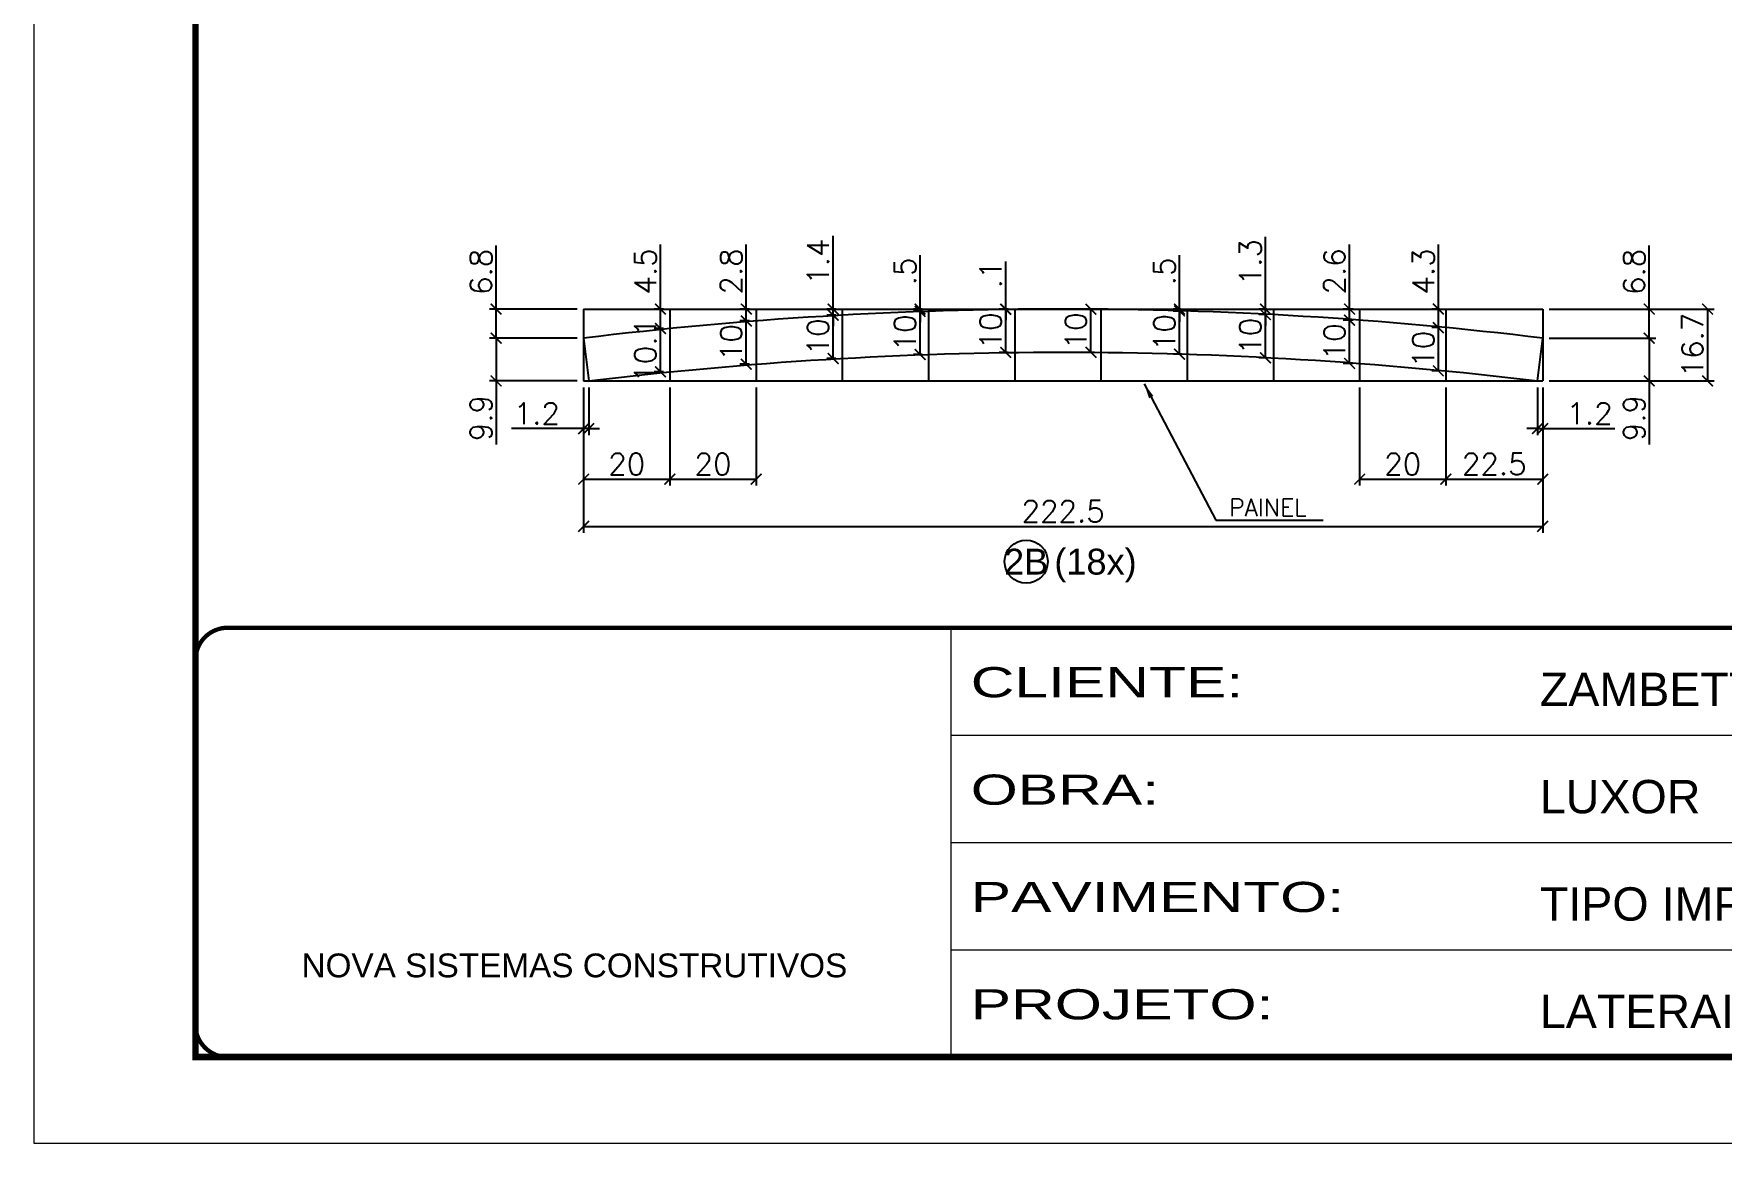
# Model space of a CAD drawing. Extents: x 3309 to 9563, y -2522 to 14608.
# Drawn here: x 3309 to 4093, y 6666 to 7181 of the extents above; entities that cross this region are included whole.
import ezdxf
from ezdxf.enums import TextEntityAlignment as Align

# ---------------------------------------------------------------- set-up
doc = ezdxf.new("R2010")
doc.units = 0
doc.header["$PDMODE"] = 35
doc.header["$PDSIZE"] = -10
doc.linetypes.add('CONTINUO', pattern=[0])
doc.linetypes.add('DASHED', pattern=[0.75, 0.5, -0.25])
doc.layers.add('COTA', color=241, linetype='Continuous')
doc.layers.add('Romaneio', color=10, linetype='Continuous')
doc.layers.add('Folhas', color=255, linetype='Continuous', lineweight=9)
doc.layers.add('SARRAFO DE PRESSAO', color=251, linetype='DASHED', lineweight=9)
doc.styles.add('ARIAL', font='arial.ttf')
doc.styles.add('COTA TECNICA', font='techl___.ttf', dxfattribs={"height": 10})
doc.styles.add('Romans', font='romans.shx')
doc.styles.add('Tecnologia', font='')
doc.styles.get('Tecnologia').set_extended_font_data('Forgotten Futurist')
doc.dimstyles.new('Cota Seção (2x)', dxfattribs={"dimtxt": 10, "dimasz": 5, "dimexe": 3, "dimexo": 3, "dimgap": 2, "dimtad": 3, "dimdec": 1, "dimlfac": 0.5, "dimzin": 12, "dimdsep": 46, "dimtxsty": 'Romans', "dimblk": 'ARCHTICK', "dimcen": 0, "dimclrd": 4, "dimclre": 4, "dimclrt": 1, "dimadec": 1, "dimazin": 3, "dimtfac": 1, "dimtdec": 1, "dimtmove": 0, "dimatfit": 3, "dimldrblk": 'OBLIQUE', "dimfxl": 1, "dimtolj": 1, "dimtzin": 12, "dimarcsym": 0})
doc.dimstyles.new('PAINEL', dxfattribs={"dimtxt": 10, "dimasz": 3, "dimexe": 3, "dimexo": 3, "dimgap": 3, "dimtad": 1, "dimdec": 1, "dimzin": 12, "dimdsep": 46, "dimtxsty": 'COTA TECNICA', "dimblk1": 'OBLIQUE', "dimblk2": 'OBLIQUE', "dimsah": 1, "dimcen": 0.9, "dimclrd": 4, "dimclre": 4, "dimclrt": 240, "dimadec": 1, "dimazin": 3, "dimtfac": 1, "dimtdec": 1, "dimtmove": 0, "dimatfit": 3, "dimfxl": 1, "dimtolj": 1, "dimtzin": 12, "dimarcsym": 0})

# ---------------------------------------------------------------- blocks, each defined once
blk = doc.blocks.new('9999999999')
at = {"color": 30, "linetype": 'CONTINUO'}
for p, q in [((98564.56, 34230.21), (98564.56, 34429.45)), ((98564.56, 34379.64), (99583.98, 34379.64)), ((98564.56, 34329.83), (99487.98, 34329.83)), ((98564.56, 34280.02), (99487.98, 34280.02))]:
    blk.add_line(p, q, dxfattribs=at)
at = {"color": 30, "linetype": 'CONTINUO', "const_width": 2}
blk.add_lwpolyline([(99583.98, 34230.21), (99583.98, 34414.45, 0.414214), (99568.98, 34429.45), (98228.98, 34429.45, 0.414214), (98213.98, 34414.45), (98213.98, 34245.21, 0.414214), (98228.98, 34230.21), (99583.98, 34230.21)], format="xyb", dxfattribs=at)
at = {"layer": 'Folhas'}
blk.add_lwpolyline([(98138.98, 34190.21), (99623.98, 34190.21), (99623.98, 35240.21), (98138.98, 35240.21)], close=True, dxfattribs=at)
at = {"layer": 'Folhas', "color": 30, "const_width": 3}
blk.add_lwpolyline([(98213.98, 34230.21), (99583.98, 34230.21), (99583.98, 35200.21), (98213.98, 35200.21)], close=True, dxfattribs=at)
at = {"color": 7, "linetype": 'Continuous', "ltscale": 5, "style": 'ARIAL'}
for s, height, p in [('ZAMBETTA', 15.483, (98837.68, 34393.13)), ('LUXOR', 15.483, (98837.68, 34343.32)), ('TIPO IMPAR - 1°ETAPA', 15.4829, (98837.68, 34293.51)), ('NOVA SISTEMAS CONSTRUTIVOS', 11.0592, (98263.19, 34267.21)), ('LATERAIS DE VIGAS', 15.4829, (98837.68, 34243.7))]:
    blk.add_text(s, height=height, dxfattribs=at).set_placement(p)
at = {"layer": 'Folhas', "color": 7, "style": 'Tecnologia', "width": 1.5}
for s, p in [('CLIENTE:', (98573.65, 34397.17)), ('OBRA:', (98573.65, 34347.31)), ('PAVIMENTO:', (98573.65, 34297.5)), ('PROJETO:', (98573.65, 34247.69))]:
    blk.add_text(s, height=14, dxfattribs=at).set_placement(p)
blk = doc.blocks.new('_ArchTick')
at = {"color": 0, "linetype": 'ByBlock', "const_width": 0.15}
blk.add_lwpolyline([(-0.5, -0.5), (0.5, 0.5)], dxfattribs=at)
blk = doc.blocks.new('*D2940')
at = {"layer": 'COTA', "color": 4, "lineweight": -2, "transparency": 16777216}
for p, q in [((3564.47, 7017.18), (3564.47, 6949.7)), ((4009.39, 7017.18), (4009.39, 6949.7)), ((3564.47, 6952.7), (4009.39, 6952.7))]:
    blk.add_line(p, q, dxfattribs=at)
at = {"layer": 'Defpoints', "color": 0, "transparency": 16777216}
for p in [(3564.47, 7020.18), (4009.39, 7020.18), (4009.39, 6952.7)]:
    blk.add_point(p, dxfattribs=at)
at = {"layer": 'COTA', "color": 4, "lineweight": -2, "transparency": 16777216, "xscale": 5, "yscale": 5, "zscale": 5, "rotation": 180}
blk.add_blockref('_ArchTick', (3564.47, 6952.7), dxfattribs=at)
at = {"layer": 'COTA', "color": 4, "lineweight": -2, "transparency": 16777216, "xscale": 5, "yscale": 5, "zscale": 5}
blk.add_blockref('_ArchTick', (4009.39, 6952.7), dxfattribs=at)
at = {"layer": 'COTA', "color": 1, "transparency": 16777216, "insert": (3786.93, 6959.7), "char_height": 10, "attachment_point": 5, "style": 'Romans'}
blk.add_mtext('\\A1;222.5', dxfattribs=at)
blk = doc.blocks.new('_Oblique')
at = {"color": 0, "linetype": 'ByBlock', "lineweight": -2}
blk.add_line((-0.5, -0.5), (0.5, 0.5), dxfattribs=at)
blk = doc.blocks.new('*D2941')
at = {"layer": 'COTA', "color": 4, "lineweight": -2, "transparency": 16777216}
for p, q in [((3564.47, 7017.18), (3564.47, 6995.05)), ((3566.88, 7017.18), (3566.88, 6995.05)), ((3564.47, 6998.05), (3530.95, 6998.05)), ((3566.88, 6998.05), (3564.47, 6998.05)), ((3566.88, 6998.05), (3571.88, 6998.05))]:
    blk.add_line(p, q, dxfattribs=at)
at = {"layer": 'Defpoints', "color": 0, "transparency": 16777216}
for p in [(3564.47, 7020.18), (3566.88, 7020.18), (3564.47, 6998.05)]:
    blk.add_point(p, dxfattribs=at)
at = {"layer": 'COTA', "color": 4, "lineweight": -2, "transparency": 16777216, "xscale": 5, "yscale": 5, "zscale": 5}
blk.add_blockref('_ArchTick', (3564.47, 6998.05), dxfattribs=at)
at = {"layer": 'COTA', "color": 4, "lineweight": -2, "transparency": 16777216, "xscale": 5, "yscale": 5, "zscale": 5, "rotation": 180}
blk.add_blockref('_ArchTick', (3566.88, 6998.05), dxfattribs=at)
at = {"layer": 'COTA', "color": 1, "transparency": 16777216, "insert": (3542.71, 7005.05), "char_height": 10, "attachment_point": 5, "style": 'Romans'}
blk.add_mtext('\\A1;1.2', dxfattribs=at)
blk = doc.blocks.new('*D2942')
at = {"layer": 'COTA', "color": 4, "lineweight": -2, "transparency": 16777216}
for p, q in [((3564.47, 7017.18), (3564.47, 6971.59)), ((3604.47, 7017.18), (3604.47, 6971.59)), ((3564.47, 6974.59), (3604.47, 6974.59))]:
    blk.add_line(p, q, dxfattribs=at)
at = {"layer": 'Defpoints', "color": 0, "transparency": 16777216}
for p in [(3564.47, 7020.18), (3604.47, 7020.18), (3604.47, 6974.59)]:
    blk.add_point(p, dxfattribs=at)
at = {"layer": 'COTA', "color": 4, "lineweight": -2, "transparency": 16777216, "xscale": 5, "yscale": 5, "zscale": 5, "rotation": 180}
blk.add_blockref('_ArchTick', (3564.47, 6974.59), dxfattribs=at)
at = {"layer": 'COTA', "color": 4, "lineweight": -2, "transparency": 16777216, "xscale": 5, "yscale": 5, "zscale": 5}
blk.add_blockref('_ArchTick', (3604.47, 6974.59), dxfattribs=at)
at = {"layer": 'COTA', "color": 1, "transparency": 16777216, "insert": (3584.47, 6981.59), "char_height": 10, "attachment_point": 5, "style": 'Romans'}
blk.add_mtext('\\A1;20', dxfattribs=at)
blk = doc.blocks.new('*D2943')
at = {"layer": 'COTA', "color": 4, "lineweight": -2, "transparency": 16777216}
for p, q in [((3604.47, 7017.18), (3604.47, 6971.59)), ((3644.47, 7017.18), (3644.47, 6971.59)), ((3604.47, 6974.59), (3644.47, 6974.59))]:
    blk.add_line(p, q, dxfattribs=at)
at = {"layer": 'Defpoints', "color": 0, "transparency": 16777216}
for p in [(3604.47, 7020.18), (3644.47, 7020.18), (3644.47, 6974.59)]:
    blk.add_point(p, dxfattribs=at)
at = {"layer": 'COTA', "color": 4, "lineweight": -2, "transparency": 16777216, "xscale": 5, "yscale": 5, "zscale": 5, "rotation": 180}
blk.add_blockref('_ArchTick', (3604.47, 6974.59), dxfattribs=at)
at = {"layer": 'COTA', "color": 4, "lineweight": -2, "transparency": 16777216, "xscale": 5, "yscale": 5, "zscale": 5}
blk.add_blockref('_ArchTick', (3644.47, 6974.59), dxfattribs=at)
at = {"layer": 'COTA', "color": 1, "transparency": 16777216, "insert": (3624.47, 6981.59), "char_height": 10, "attachment_point": 5, "style": 'Romans'}
blk.add_mtext('\\A1;20', dxfattribs=at)
blk = doc.blocks.new('*D2944')
at = {"layer": 'COTA', "color": 4, "lineweight": -2, "transparency": 16777216}
for p, q in [((3924.47, 7017.18), (3924.47, 6971.59)), ((3964.47, 7017.18), (3964.47, 6971.59)), ((3924.47, 6974.59), (3964.47, 6974.59))]:
    blk.add_line(p, q, dxfattribs=at)
at = {"layer": 'Defpoints', "color": 0, "transparency": 16777216}
for p in [(3924.47, 7020.18), (3964.47, 7020.18), (3964.47, 6974.59)]:
    blk.add_point(p, dxfattribs=at)
at = {"layer": 'COTA', "color": 4, "lineweight": -2, "transparency": 16777216, "xscale": 5, "yscale": 5, "zscale": 5, "rotation": 180}
blk.add_blockref('_ArchTick', (3924.47, 6974.59), dxfattribs=at)
at = {"layer": 'COTA', "color": 4, "lineweight": -2, "transparency": 16777216, "xscale": 5, "yscale": 5, "zscale": 5}
blk.add_blockref('_ArchTick', (3964.47, 6974.59), dxfattribs=at)
at = {"layer": 'COTA', "color": 1, "transparency": 16777216, "insert": (3944.47, 6981.59), "char_height": 10, "attachment_point": 5, "style": 'Romans'}
blk.add_mtext('\\A1;20', dxfattribs=at)
blk = doc.blocks.new('*D2945')
at = {"layer": 'COTA', "color": 4, "lineweight": -2, "transparency": 16777216}
for p, q in [((3964.47, 7017.18), (3964.47, 6971.59)), ((4009.39, 7017.18), (4009.39, 6971.59)), ((3964.47, 6974.59), (4009.39, 6974.59))]:
    blk.add_line(p, q, dxfattribs=at)
at = {"layer": 'Defpoints', "color": 0, "transparency": 16777216}
for p in [(3964.47, 7020.18), (4009.39, 7020.18), (4009.39, 6974.59)]:
    blk.add_point(p, dxfattribs=at)
at = {"layer": 'COTA', "color": 4, "lineweight": -2, "transparency": 16777216, "xscale": 5, "yscale": 5, "zscale": 5, "rotation": 180}
blk.add_blockref('_ArchTick', (3964.47, 6974.59), dxfattribs=at)
at = {"layer": 'COTA', "color": 4, "lineweight": -2, "transparency": 16777216, "xscale": 5, "yscale": 5, "zscale": 5}
blk.add_blockref('_ArchTick', (4009.39, 6974.59), dxfattribs=at)
at = {"layer": 'COTA', "color": 1, "transparency": 16777216, "insert": (3986.93, 6981.59), "char_height": 10, "attachment_point": 5, "style": 'Romans'}
blk.add_mtext('\\A1;22.5', dxfattribs=at)
blk = doc.blocks.new('*D2946')
at = {"layer": 'COTA', "color": 4, "lineweight": -2, "transparency": 16777216}
for p, q in [((4006.98, 7017.18), (4006.98, 6995.05)), ((4009.39, 7017.18), (4009.39, 6995.05)), ((4006.98, 6998.05), (4001.98, 6998.05)), ((4006.98, 6998.05), (4009.39, 6998.05)), ((4009.39, 6998.05), (4042.92, 6998.05))]:
    blk.add_line(p, q, dxfattribs=at)
at = {"layer": 'Defpoints', "color": 0, "transparency": 16777216}
for p in [(4006.98, 7020.18), (4009.39, 7020.18), (4009.39, 6998.05)]:
    blk.add_point(p, dxfattribs=at)
at = {"layer": 'COTA', "color": 4, "lineweight": -2, "transparency": 16777216, "xscale": 5, "yscale": 5, "zscale": 5}
blk.add_blockref('_ArchTick', (4006.98, 6998.05), dxfattribs=at)
at = {"layer": 'COTA', "color": 4, "lineweight": -2, "transparency": 16777216, "xscale": 5, "yscale": 5, "zscale": 5, "rotation": 180}
blk.add_blockref('_ArchTick', (4009.39, 6998.05), dxfattribs=at)
at = {"layer": 'COTA', "color": 1, "transparency": 16777216, "insert": (4031.16, 7005.05), "char_height": 10, "attachment_point": 5, "style": 'Romans'}
blk.add_mtext('\\A1;1.2', dxfattribs=at)
blk = doc.blocks.new('*D2947')
at = {"layer": 'COTA', "color": 4, "lineweight": -2, "transparency": 16777216}
for p, q in [((3561.47, 7040.04), (3520.86, 7040.04)), ((3523.86, 7040.04), (3523.86, 7020.18)), ((3561.47, 7020.18), (3520.86, 7020.18)), ((3523.86, 7020.18), (3523.86, 6990.71))]:
    blk.add_line(p, q, dxfattribs=at)
at = {"layer": 'Defpoints', "color": 0, "transparency": 16777216}
for p in [(3564.47, 7040.04), (3523.86, 7020.18), (3564.47, 7020.18)]:
    blk.add_point(p, dxfattribs=at)
at = {"layer": 'COTA', "color": 4, "lineweight": -2, "transparency": 16777216, "xscale": 5, "yscale": 5, "zscale": 5}
for p, rotation in [((3523.86, 7040.04), 90), ((3523.86, 7020.18), 270)]:
    blk.add_blockref('_ArchTick', p, dxfattribs=dict(at, rotation=rotation))
at = {"layer": 'COTA', "color": 1, "transparency": 16777216, "insert": (3516.86, 7002.95), "char_height": 10, "attachment_point": 5, "rotation": 90, "style": 'Romans'}
blk.add_mtext('\\A1;9.9', dxfattribs=at)
blk = doc.blocks.new('*D2948')
at = {"layer": 'COTA', "color": 4, "lineweight": -2, "transparency": 16777216}
for p, q in [((3523.86, 7053.54), (3523.86, 7083.02)), ((3561.47, 7053.54), (3520.86, 7053.54)), ((3523.86, 7040.04), (3523.86, 7053.54)), ((3561.47, 7040.04), (3520.86, 7040.04))]:
    blk.add_line(p, q, dxfattribs=at)
at = {"layer": 'Defpoints', "color": 0, "transparency": 16777216}
for p in [(3523.86, 7053.54), (3564.47, 7053.54), (3564.47, 7040.04)]:
    blk.add_point(p, dxfattribs=at)
at = {"layer": 'COTA', "color": 4, "lineweight": -2, "transparency": 16777216, "xscale": 5, "yscale": 5, "zscale": 5}
for p, rotation in [((3523.86, 7053.54), 90), ((3523.86, 7040.04), 270)]:
    blk.add_blockref('_ArchTick', p, dxfattribs=dict(at, rotation=rotation))
at = {"layer": 'COTA', "color": 1, "transparency": 16777216, "insert": (3516.86, 7070.78), "char_height": 10, "attachment_point": 5, "rotation": 90, "style": 'Romans'}
blk.add_mtext('\\A1;6.8', dxfattribs=at)
blk = doc.blocks.new('*D2949')
at = {"layer": 'COTA', "color": 4, "lineweight": -2, "transparency": 16777216}
for p, q in [((3601.47, 7044.47), (3597.12, 7044.47)), ((3600.12, 7024.37), (3600.12, 7044.47)), ((3601.47, 7024.37), (3597.12, 7024.37))]:
    blk.add_line(p, q, dxfattribs=at)
at = {"layer": 'Defpoints', "color": 0, "transparency": 16777216}
for p in [(3600.12, 7044.47), (3604.47, 7044.47), (3604.47, 7024.37)]:
    blk.add_point(p, dxfattribs=at)
at = {"layer": 'COTA', "color": 4, "lineweight": -2, "transparency": 16777216, "xscale": 5, "yscale": 5, "zscale": 5}
for p, rotation in [((3600.12, 7044.47), 90), ((3600.12, 7024.37), 270)]:
    blk.add_blockref('_ArchTick', p, dxfattribs=dict(at, rotation=rotation))
at = {"layer": 'COTA', "color": 1, "transparency": 16777216, "insert": (3593.12, 7034.42), "char_height": 10, "attachment_point": 5, "rotation": 90, "style": 'Romans'}
blk.add_mtext('\\A1;10.1', dxfattribs=at)
blk = doc.blocks.new('*D2950')
at = {"layer": 'COTA', "color": 4, "lineweight": -2, "transparency": 16777216}
for p, q in [((3600.12, 7053.54), (3600.12, 7083.49)), ((3601.47, 7053.54), (3597.12, 7053.54)), ((3600.12, 7044.47), (3600.12, 7053.54)), ((3601.47, 7044.47), (3597.12, 7044.47))]:
    blk.add_line(p, q, dxfattribs=at)
at = {"layer": 'Defpoints', "color": 0, "transparency": 16777216}
for p in [(3600.12, 7053.54), (3604.47, 7053.54), (3604.47, 7044.47)]:
    blk.add_point(p, dxfattribs=at)
at = {"layer": 'COTA', "color": 4, "lineweight": -2, "transparency": 16777216, "xscale": 5, "yscale": 5, "zscale": 5}
for p, rotation in [((3600.12, 7053.54), 90), ((3600.12, 7044.47), 270)]:
    blk.add_blockref('_ArchTick', p, dxfattribs=dict(at, rotation=rotation))
at = {"layer": 'COTA', "color": 1, "transparency": 16777216, "insert": (3593.12, 7071.02), "char_height": 10, "attachment_point": 5, "rotation": 90, "style": 'Romans'}
blk.add_mtext('\\A1;4.5', dxfattribs=at)
blk = doc.blocks.new('*D2951')
at = {"layer": 'COTA', "color": 4, "lineweight": -2, "transparency": 16777216}
for p, q in [((3641.47, 7048.01), (3636.91, 7048.01)), ((3639.91, 7027.95), (3639.91, 7048.01)), ((3641.47, 7027.95), (3636.91, 7027.95))]:
    blk.add_line(p, q, dxfattribs=at)
at = {"layer": 'Defpoints', "color": 0, "transparency": 16777216}
for p in [(3639.91, 7048.01), (3644.47, 7048.01), (3644.47, 7027.95)]:
    blk.add_point(p, dxfattribs=at)
at = {"layer": 'COTA', "color": 4, "lineweight": -2, "transparency": 16777216, "xscale": 5, "yscale": 5, "zscale": 5}
for p, rotation in [((3639.91, 7048.01), 90), ((3639.91, 7027.95), 270)]:
    blk.add_blockref('_ArchTick', p, dxfattribs=dict(at, rotation=rotation))
at = {"layer": 'COTA', "color": 1, "transparency": 16777216, "insert": (3632.91, 7037.98), "char_height": 10, "attachment_point": 5, "rotation": 90, "style": 'Romans'}
blk.add_mtext('\\A1;10', dxfattribs=at)
blk = doc.blocks.new('*D2952')
at = {"layer": 'COTA', "color": 4, "lineweight": -2, "transparency": 16777216}
for p, q in [((3639.91, 7053.54), (3639.91, 7083.49)), ((3641.47, 7053.54), (3636.91, 7053.54)), ((3639.91, 7048.01), (3639.91, 7053.54)), ((3641.47, 7048.01), (3636.91, 7048.01))]:
    blk.add_line(p, q, dxfattribs=at)
at = {"layer": 'Defpoints', "color": 0, "transparency": 16777216}
for p in [(3639.91, 7053.54), (3644.47, 7053.54), (3644.47, 7048.01)]:
    blk.add_point(p, dxfattribs=at)
at = {"layer": 'COTA', "color": 4, "lineweight": -2, "transparency": 16777216, "xscale": 5, "yscale": 5, "zscale": 5}
for p, rotation in [((3639.91, 7053.54), 90), ((3639.91, 7048.01), 270)]:
    blk.add_blockref('_ArchTick', p, dxfattribs=dict(at, rotation=rotation))
at = {"layer": 'COTA', "color": 1, "transparency": 16777216, "insert": (3632.91, 7071.02), "char_height": 10, "attachment_point": 5, "rotation": 90, "style": 'Romans'}
blk.add_mtext('\\A1;2.8', dxfattribs=at)
blk = doc.blocks.new('*D2953')
at = {"layer": 'COTA', "color": 4, "lineweight": -2, "transparency": 16777216}
for p, q in [((3681.47, 7050.68), (3677.24, 7050.68)), ((3680.24, 7030.65), (3680.24, 7050.68)), ((3681.47, 7030.65), (3677.24, 7030.65))]:
    blk.add_line(p, q, dxfattribs=at)
at = {"layer": 'Defpoints', "color": 0, "transparency": 16777216}
for p in [(3680.24, 7050.68), (3684.47, 7050.68), (3684.47, 7030.65)]:
    blk.add_point(p, dxfattribs=at)
at = {"layer": 'COTA', "color": 4, "lineweight": -2, "transparency": 16777216, "xscale": 5, "yscale": 5, "zscale": 5}
for p, rotation in [((3680.24, 7050.68), 90), ((3680.24, 7030.65), 270)]:
    blk.add_blockref('_ArchTick', p, dxfattribs=dict(at, rotation=rotation))
at = {"layer": 'COTA', "color": 1, "transparency": 16777216, "insert": (3673.24, 7040.67), "char_height": 10, "attachment_point": 5, "rotation": 90, "style": 'Romans'}
blk.add_mtext('\\A1;10', dxfattribs=at)
blk = doc.blocks.new('*D2954')
at = {"layer": 'COTA', "color": 4, "lineweight": -2, "transparency": 16777216}
for p, q in [((3680.24, 7053.54), (3680.24, 7087.54)), ((3681.47, 7053.54), (3677.24, 7053.54)), ((3681.47, 7050.68), (3677.24, 7050.68)), ((3680.24, 7050.68), (3680.24, 7053.54)), ((3680.24, 7050.68), (3680.24, 7045.68))]:
    blk.add_line(p, q, dxfattribs=at)
at = {"layer": 'Defpoints', "color": 0, "transparency": 16777216}
for p in [(3680.24, 7053.54), (3684.47, 7053.54), (3684.47, 7050.68)]:
    blk.add_point(p, dxfattribs=at)
at = {"layer": 'COTA', "color": 4, "lineweight": -2, "transparency": 16777216, "xscale": 5, "yscale": 5, "zscale": 5}
for p, rotation in [((3680.24, 7053.54), 270), ((3680.24, 7050.68), 90)]:
    blk.add_blockref('_ArchTick', p, dxfattribs=dict(at, rotation=rotation))
at = {"layer": 'COTA', "color": 1, "transparency": 16777216, "insert": (3673.24, 7075.54), "char_height": 10, "attachment_point": 5, "rotation": 90, "style": 'Romans'}
blk.add_mtext('\\A1;1.4', dxfattribs=at)
blk = doc.blocks.new('*D2955')
at = {"layer": 'COTA', "color": 4, "lineweight": -2, "transparency": 16777216}
for p, q in [((3721.47, 7052.48), (3717.56, 7052.48)), ((3720.56, 7032.47), (3720.56, 7052.48)), ((3721.47, 7032.47), (3717.56, 7032.47))]:
    blk.add_line(p, q, dxfattribs=at)
at = {"layer": 'Defpoints', "color": 0, "transparency": 16777216}
for p in [(3720.56, 7052.48), (3724.47, 7052.48), (3724.47, 7032.47)]:
    blk.add_point(p, dxfattribs=at)
at = {"layer": 'COTA', "color": 4, "lineweight": -2, "transparency": 16777216, "xscale": 5, "yscale": 5, "zscale": 5}
for p, rotation in [((3720.56, 7052.48), 90), ((3720.56, 7032.47), 270)]:
    blk.add_blockref('_ArchTick', p, dxfattribs=dict(at, rotation=rotation))
at = {"layer": 'COTA', "color": 1, "transparency": 16777216, "insert": (3713.56, 7042.47), "char_height": 10, "attachment_point": 5, "rotation": 90, "style": 'Romans'}
blk.add_mtext('\\A1;10', dxfattribs=at)
blk = doc.blocks.new('*D2956')
at = {"layer": 'COTA', "color": 4, "lineweight": -2, "transparency": 16777216}
for p, q in [((3720.56, 7053.54), (3720.56, 7078.49)), ((3721.47, 7053.54), (3717.56, 7053.54)), ((3721.47, 7052.48), (3717.56, 7052.48)), ((3720.56, 7052.48), (3720.56, 7053.54)), ((3720.56, 7052.48), (3720.56, 7047.48))]:
    blk.add_line(p, q, dxfattribs=at)
at = {"layer": 'Defpoints', "color": 0, "transparency": 16777216}
for p in [(3720.56, 7053.54), (3724.47, 7053.54), (3724.47, 7052.48)]:
    blk.add_point(p, dxfattribs=at)
at = {"layer": 'COTA', "color": 4, "lineweight": -2, "transparency": 16777216, "xscale": 5, "yscale": 5, "zscale": 5}
for p, rotation in [((3720.56, 7053.54), 270), ((3720.56, 7052.48), 90)]:
    blk.add_blockref('_ArchTick', p, dxfattribs=dict(at, rotation=rotation))
at = {"layer": 'COTA', "color": 1, "transparency": 16777216, "insert": (3713.56, 7071.02), "char_height": 10, "attachment_point": 5, "rotation": 90, "style": 'Romans'}
blk.add_mtext('\\A1;.5', dxfattribs=at)
blk = doc.blocks.new('*D2957')
at = {"layer": 'COTA', "color": 4, "lineweight": -2, "transparency": 16777216}
for p, q in [((3761.47, 7053.4), (3757.28, 7053.4)), ((3760.28, 7033.4), (3760.28, 7053.4)), ((3761.47, 7033.4), (3757.28, 7033.4))]:
    blk.add_line(p, q, dxfattribs=at)
at = {"layer": 'Defpoints', "color": 0, "transparency": 16777216}
for p in [(3760.28, 7053.4), (3764.47, 7053.4), (3764.47, 7033.4)]:
    blk.add_point(p, dxfattribs=at)
at = {"layer": 'COTA', "color": 4, "lineweight": -2, "transparency": 16777216, "xscale": 5, "yscale": 5, "zscale": 5}
for p, rotation in [((3760.28, 7053.4), 90), ((3760.28, 7033.4), 270)]:
    blk.add_blockref('_ArchTick', p, dxfattribs=dict(at, rotation=rotation))
at = {"layer": 'COTA', "color": 1, "transparency": 16777216, "insert": (3753.28, 7043.4), "char_height": 10, "attachment_point": 5, "rotation": 90, "style": 'Romans'}
blk.add_mtext('\\A1;10', dxfattribs=at)
blk = doc.blocks.new('*D2958')
at = {"layer": 'COTA', "color": 4, "lineweight": -2, "transparency": 16777216}
for p, q in [((3801.47, 7053.46), (3796.8, 7053.46)), ((3799.8, 7033.45), (3799.8, 7053.46)), ((3801.47, 7033.45), (3796.8, 7033.45))]:
    blk.add_line(p, q, dxfattribs=at)
at = {"layer": 'Defpoints', "color": 0, "transparency": 16777216}
for p in [(3799.8, 7053.46), (3804.47, 7053.46), (3804.47, 7033.45)]:
    blk.add_point(p, dxfattribs=at)
at = {"layer": 'COTA', "color": 4, "lineweight": -2, "transparency": 16777216, "xscale": 5, "yscale": 5, "zscale": 5}
for p, rotation in [((3799.8, 7053.46), 90), ((3799.8, 7033.45), 270)]:
    blk.add_blockref('_ArchTick', p, dxfattribs=dict(at, rotation=rotation))
at = {"layer": 'COTA', "color": 1, "transparency": 16777216, "insert": (3792.8, 7043.46), "char_height": 10, "attachment_point": 5, "rotation": 90, "style": 'Romans'}
blk.add_mtext('\\A1;10', dxfattribs=at)
blk = doc.blocks.new('*D2959')
at = {"layer": 'COTA', "color": 4, "lineweight": -2, "transparency": 16777216}
for p, q in [((3760.28, 7053.54), (3760.28, 7075.63)), ((3761.47, 7053.54), (3757.28, 7053.54)), ((3761.47, 7053.4), (3757.28, 7053.4)), ((3760.28, 7053.4), (3760.28, 7053.54)), ((3760.28, 7053.4), (3760.28, 7048.4))]:
    blk.add_line(p, q, dxfattribs=at)
at = {"layer": 'Defpoints', "color": 0, "transparency": 16777216}
for p in [(3760.28, 7053.54), (3764.47, 7053.54), (3764.47, 7053.4)]:
    blk.add_point(p, dxfattribs=at)
at = {"layer": 'COTA', "color": 4, "lineweight": -2, "transparency": 16777216, "xscale": 5, "yscale": 5, "zscale": 5}
for p, rotation in [((3760.28, 7053.54), 270), ((3760.28, 7053.4), 90)]:
    blk.add_blockref('_ArchTick', p, dxfattribs=dict(at, rotation=rotation))
at = {"layer": 'COTA', "color": 1, "transparency": 16777216, "insert": (3753.28, 7069.59), "char_height": 10, "attachment_point": 5, "rotation": 90, "style": 'Romans'}
blk.add_mtext('\\A1;.1', dxfattribs=at)
blk = doc.blocks.new('*D2960')
at = {"layer": 'COTA', "color": 4, "lineweight": -2, "transparency": 16777216}
for p, q in [((3841.47, 7052.64), (3837.91, 7052.64)), ((3840.91, 7032.63), (3840.91, 7052.64)), ((3841.47, 7032.63), (3837.91, 7032.63))]:
    blk.add_line(p, q, dxfattribs=at)
at = {"layer": 'Defpoints', "color": 0, "transparency": 16777216}
for p in [(3840.91, 7052.64), (3844.47, 7052.64), (3844.47, 7032.63)]:
    blk.add_point(p, dxfattribs=at)
at = {"layer": 'COTA', "color": 4, "lineweight": -2, "transparency": 16777216, "xscale": 5, "yscale": 5, "zscale": 5}
for p, rotation in [((3840.91, 7052.64), 90), ((3840.91, 7032.63), 270)]:
    blk.add_blockref('_ArchTick', p, dxfattribs=dict(at, rotation=rotation))
at = {"layer": 'COTA', "color": 1, "transparency": 16777216, "insert": (3833.91, 7042.63), "char_height": 10, "attachment_point": 5, "rotation": 90, "style": 'Romans'}
blk.add_mtext('\\A1;10', dxfattribs=at)
blk = doc.blocks.new('*D2961')
at = {"layer": 'COTA', "color": 4, "lineweight": -2, "transparency": 16777216}
for p, q in [((3840.91, 7053.54), (3840.91, 7078.49)), ((3841.47, 7053.54), (3837.91, 7053.54)), ((3841.47, 7052.64), (3837.91, 7052.64)), ((3840.91, 7052.64), (3840.91, 7053.54)), ((3840.91, 7052.64), (3840.91, 7047.64))]:
    blk.add_line(p, q, dxfattribs=at)
at = {"layer": 'Defpoints', "color": 0, "transparency": 16777216}
for p in [(3840.91, 7053.54), (3844.47, 7053.54), (3844.47, 7052.64)]:
    blk.add_point(p, dxfattribs=at)
at = {"layer": 'COTA', "color": 4, "lineweight": -2, "transparency": 16777216, "xscale": 5, "yscale": 5, "zscale": 5}
for p, rotation in [((3840.91, 7053.54), 270), ((3840.91, 7052.64), 90)]:
    blk.add_blockref('_ArchTick', p, dxfattribs=dict(at, rotation=rotation))
at = {"layer": 'COTA', "color": 1, "transparency": 16777216, "insert": (3833.91, 7071.02), "char_height": 10, "attachment_point": 5, "rotation": 90, "style": 'Romans'}
blk.add_mtext('\\A1;.5', dxfattribs=at)
blk = doc.blocks.new('*D2962')
at = {"layer": 'COTA', "color": 4, "lineweight": -2, "transparency": 16777216}
for p, q in [((3881.47, 7050.95), (3877.78, 7050.95)), ((3880.78, 7030.92), (3880.78, 7050.95)), ((3881.47, 7030.92), (3877.78, 7030.92))]:
    blk.add_line(p, q, dxfattribs=at)
at = {"layer": 'Defpoints', "color": 0, "transparency": 16777216}
for p in [(3880.78, 7050.95), (3884.47, 7050.95), (3884.47, 7030.92)]:
    blk.add_point(p, dxfattribs=at)
at = {"layer": 'COTA', "color": 4, "lineweight": -2, "transparency": 16777216, "xscale": 5, "yscale": 5, "zscale": 5}
for p, rotation in [((3880.78, 7050.95), 90), ((3880.78, 7030.92), 270)]:
    blk.add_blockref('_ArchTick', p, dxfattribs=dict(at, rotation=rotation))
at = {"layer": 'COTA', "color": 1, "transparency": 16777216, "insert": (3873.78, 7040.94), "char_height": 10, "attachment_point": 5, "rotation": 90, "style": 'Romans'}
blk.add_mtext('\\A1;10', dxfattribs=at)
blk = doc.blocks.new('*D2963')
at = {"layer": 'COTA', "color": 4, "lineweight": -2, "transparency": 16777216}
for p, q in [((3880.78, 7053.54), (3880.78, 7087.06)), ((3881.47, 7053.54), (3877.78, 7053.54)), ((3881.47, 7050.95), (3877.78, 7050.95)), ((3880.78, 7050.95), (3880.78, 7053.54)), ((3880.78, 7050.95), (3880.78, 7045.95))]:
    blk.add_line(p, q, dxfattribs=at)
at = {"layer": 'Defpoints', "color": 0, "transparency": 16777216}
for p in [(3880.78, 7053.54), (3884.47, 7053.54), (3884.47, 7050.95)]:
    blk.add_point(p, dxfattribs=at)
at = {"layer": 'COTA', "color": 4, "lineweight": -2, "transparency": 16777216, "xscale": 5, "yscale": 5, "zscale": 5}
for p, rotation in [((3880.78, 7053.54), 270), ((3880.78, 7050.95), 90)]:
    blk.add_blockref('_ArchTick', p, dxfattribs=dict(at, rotation=rotation))
at = {"layer": 'COTA', "color": 1, "transparency": 16777216, "insert": (3873.78, 7075.3), "char_height": 10, "attachment_point": 5, "rotation": 90, "style": 'Romans'}
blk.add_mtext('\\A1;1.3', dxfattribs=at)
blk = doc.blocks.new('*D2964')
at = {"layer": 'COTA', "color": 4, "lineweight": -2, "transparency": 16777216}
for p, q in [((3921.47, 7048.39), (3916.79, 7048.39)), ((3919.79, 7028.33), (3919.79, 7048.39)), ((3921.47, 7028.33), (3916.79, 7028.33))]:
    blk.add_line(p, q, dxfattribs=at)
at = {"layer": 'Defpoints', "color": 0, "transparency": 16777216}
for p in [(3919.79, 7048.39), (3924.47, 7048.39), (3924.47, 7028.33)]:
    blk.add_point(p, dxfattribs=at)
at = {"layer": 'COTA', "color": 4, "lineweight": -2, "transparency": 16777216, "xscale": 5, "yscale": 5, "zscale": 5}
for p, rotation in [((3919.79, 7048.39), 90), ((3919.79, 7028.33), 270)]:
    blk.add_blockref('_ArchTick', p, dxfattribs=dict(at, rotation=rotation))
at = {"layer": 'COTA', "color": 1, "transparency": 16777216, "insert": (3912.79, 7038.36), "char_height": 10, "attachment_point": 5, "rotation": 90, "style": 'Romans'}
blk.add_mtext('\\A1;10', dxfattribs=at)
blk = doc.blocks.new('*D2965')
at = {"layer": 'COTA', "color": 4, "lineweight": -2, "transparency": 16777216}
for p, q in [((3919.79, 7053.54), (3919.79, 7083.49)), ((3921.47, 7053.54), (3916.79, 7053.54)), ((3919.79, 7048.39), (3919.79, 7053.54)), ((3921.47, 7048.39), (3916.79, 7048.39))]:
    blk.add_line(p, q, dxfattribs=at)
at = {"layer": 'Defpoints', "color": 0, "transparency": 16777216}
for p in [(3919.79, 7053.54), (3924.47, 7053.54), (3924.47, 7048.39)]:
    blk.add_point(p, dxfattribs=at)
at = {"layer": 'COTA', "color": 4, "lineweight": -2, "transparency": 16777216, "xscale": 5, "yscale": 5, "zscale": 5}
for p, rotation in [((3919.79, 7053.54), 90), ((3919.79, 7048.39), 270)]:
    blk.add_blockref('_ArchTick', p, dxfattribs=dict(at, rotation=rotation))
at = {"layer": 'COTA', "color": 1, "transparency": 16777216, "insert": (3912.79, 7071.02), "char_height": 10, "attachment_point": 5, "rotation": 90, "style": 'Romans'}
blk.add_mtext('\\A1;2.6', dxfattribs=at)
blk = doc.blocks.new('*D2966')
at = {"layer": 'COTA', "color": 4, "lineweight": -2, "transparency": 16777216}
for p, q in [((3961.47, 7044.95), (3957.99, 7044.95)), ((3960.99, 7024.86), (3960.99, 7044.95)), ((3961.47, 7024.86), (3957.99, 7024.86))]:
    blk.add_line(p, q, dxfattribs=at)
at = {"layer": 'Defpoints', "color": 0, "transparency": 16777216}
for p in [(3960.99, 7044.95), (3964.47, 7044.95), (3964.47, 7024.86)]:
    blk.add_point(p, dxfattribs=at)
at = {"layer": 'COTA', "color": 4, "lineweight": -2, "transparency": 16777216, "xscale": 5, "yscale": 5, "zscale": 5}
for p, rotation in [((3960.99, 7044.95), 90), ((3960.99, 7024.86), 270)]:
    blk.add_blockref('_ArchTick', p, dxfattribs=dict(at, rotation=rotation))
at = {"layer": 'COTA', "color": 1, "transparency": 16777216, "insert": (3953.99, 7034.9), "char_height": 10, "attachment_point": 5, "rotation": 90, "style": 'Romans'}
blk.add_mtext('\\A1;10', dxfattribs=at)
blk = doc.blocks.new('*D2967')
at = {"layer": 'COTA', "color": 4, "lineweight": -2, "transparency": 16777216}
for p, q in [((3960.99, 7053.54), (3960.99, 7083.49)), ((3961.47, 7053.54), (3957.99, 7053.54)), ((3960.99, 7044.95), (3960.99, 7053.54)), ((3961.47, 7044.95), (3957.99, 7044.95))]:
    blk.add_line(p, q, dxfattribs=at)
at = {"layer": 'Defpoints', "color": 0, "transparency": 16777216}
for p in [(3960.99, 7053.54), (3964.47, 7053.54), (3964.47, 7044.95)]:
    blk.add_point(p, dxfattribs=at)
at = {"layer": 'COTA', "color": 4, "lineweight": -2, "transparency": 16777216, "xscale": 5, "yscale": 5, "zscale": 5}
for p, rotation in [((3960.99, 7053.54), 90), ((3960.99, 7044.95), 270)]:
    blk.add_blockref('_ArchTick', p, dxfattribs=dict(at, rotation=rotation))
at = {"layer": 'COTA', "color": 1, "transparency": 16777216, "insert": (3953.99, 7071.02), "char_height": 10, "attachment_point": 5, "rotation": 90, "style": 'Romans'}
blk.add_mtext('\\A1;4.3', dxfattribs=at)
blk = doc.blocks.new('*D2968')
at = {"layer": 'COTA', "color": 4, "lineweight": -2, "transparency": 16777216}
for p, q in [((4012.39, 7040.04), (4061.83, 7040.04)), ((4058.83, 7040.04), (4058.83, 7020.18)), ((4012.39, 7020.18), (4061.83, 7020.18)), ((4058.83, 7020.18), (4058.83, 6990.71))]:
    blk.add_line(p, q, dxfattribs=at)
at = {"layer": 'Defpoints', "color": 0, "transparency": 16777216}
for p in [(4009.39, 7040.04), (4009.39, 7020.18), (4058.83, 7020.18)]:
    blk.add_point(p, dxfattribs=at)
at = {"layer": 'COTA', "color": 4, "lineweight": -2, "transparency": 16777216, "xscale": 5, "yscale": 5, "zscale": 5}
for p, rotation in [((4058.83, 7040.04), 90), ((4058.83, 7020.18), 270)]:
    blk.add_blockref('_ArchTick', p, dxfattribs=dict(at, rotation=rotation))
at = {"layer": 'COTA', "color": 1, "transparency": 16777216, "insert": (4051.83, 7002.95), "char_height": 10, "attachment_point": 5, "rotation": 90, "style": 'Romans'}
blk.add_mtext('\\A1;9.9', dxfattribs=at)
blk = doc.blocks.new('*D2969')
at = {"layer": 'COTA', "color": 4, "lineweight": -2, "transparency": 16777216}
for p, q in [((4058.83, 7053.54), (4058.83, 7083.02)), ((4012.39, 7053.54), (4061.83, 7053.54)), ((4058.83, 7040.04), (4058.83, 7053.54)), ((4012.39, 7040.04), (4061.83, 7040.04))]:
    blk.add_line(p, q, dxfattribs=at)
at = {"layer": 'Defpoints', "color": 0, "transparency": 16777216}
for p in [(4009.39, 7053.54), (4058.83, 7053.54), (4009.39, 7040.04)]:
    blk.add_point(p, dxfattribs=at)
at = {"layer": 'COTA', "color": 4, "lineweight": -2, "transparency": 16777216, "xscale": 5, "yscale": 5, "zscale": 5}
for p, rotation in [((4058.83, 7053.54), 90), ((4058.83, 7040.04), 270)]:
    blk.add_blockref('_ArchTick', p, dxfattribs=dict(at, rotation=rotation))
at = {"layer": 'COTA', "color": 1, "transparency": 16777216, "insert": (4051.83, 7070.78), "char_height": 10, "attachment_point": 5, "rotation": 90, "style": 'Romans'}
blk.add_mtext('\\A1;6.8', dxfattribs=at)
blk = doc.blocks.new('*D2970')
at = {"layer": 'COTA', "color": 4, "lineweight": -2, "transparency": 16777216}
for p, q in [((4012.39, 7053.54), (4088.89, 7053.54)), ((4085.89, 7053.54), (4085.89, 7020.18)), ((4012.39, 7020.18), (4088.89, 7020.18))]:
    blk.add_line(p, q, dxfattribs=at)
at = {"layer": 'Defpoints', "color": 0, "transparency": 16777216}
for p in [(4009.39, 7053.54), (4009.39, 7020.18), (4085.89, 7020.18)]:
    blk.add_point(p, dxfattribs=at)
at = {"layer": 'COTA', "color": 4, "lineweight": -2, "transparency": 16777216, "xscale": 5, "yscale": 5, "zscale": 5}
for p, rotation in [((4085.89, 7053.54), 90), ((4085.89, 7020.18), 270)]:
    blk.add_blockref('_ArchTick', p, dxfattribs=dict(at, rotation=rotation))
at = {"layer": 'COTA', "color": 1, "transparency": 16777216, "insert": (4078.89, 7036.86), "char_height": 10, "attachment_point": 5, "rotation": 90, "style": 'Romans'}
blk.add_mtext('\\A1;16.7', dxfattribs=at)

msp = doc.modelspace()

# ---------------------------------------------------------------- linework, layer by layer
at = {"linetype": 'Continuous'}
msp.add_lwpolyline([(4009.39, 7040.04, 0.060697), (3564.47, 7040.04), (3566.89, 7020.18, -0.060697), (4006.98, 7020.18)], format="xyb", close=True, dxfattribs=at)
at = {"layer": 'COTA'}
for p, q in [((3564.47, 7053.54), (4009.39, 7053.54)), ((3564.47, 7053.54), (3564.47, 7020.18)), ((3604.47, 7053.54), (3604.47, 7020.18)), ((3644.47, 7053.54), (3644.47, 7020.18)), ((3684.47, 7053.54), (3684.47, 7020.18)), ((3724.47, 7053.54), (3724.47, 7020.18)), ((3764.47, 7053.54), (3764.47, 7020.18)), ((3804.47, 7053.54), (3804.47, 7020.18)), ((3844.47, 7053.54), (3844.47, 7020.18)), ((3884.47, 7053.54), (3884.47, 7020.18)), ((3924.47, 7053.54), (3924.47, 7020.18)), ((3964.47, 7053.54), (3964.47, 7020.18)), ((4009.39, 7053.54), (4009.39, 7020.18)), ((3564.47, 7020.18), (4009.39, 7020.18))]:
    msp.add_line(p, q, dxfattribs=at)
at = {"layer": 'Romaneio', "color": 1, "linetype": 'ByBlock'}
msp.add_circle((3769.76, 6936.32), 10, dxfattribs=at)

# ---------------------------------------------------------------- block references
at = {"layer": 'SARRAFO DE PRESSAO', "color": 6, "linetype": 'ByBlock'}
msp.add_blockref('9999999999', (-94829.61, -27523.8), dxfattribs=at)

# ---------------------------------------------------------------- texts
at = {"color": 240, "insert": (3899.93, 6957.43), "char_height": 8, "attachment_point": 9, "style": 'Romans'}
msp.add_mtext('\\A1;PAINEL', dxfattribs=at)
at = {"layer": 'Romaneio', "color": 255, "linetype": 'ByBlock', "style": 'ARIAL'}
for s, p in [('2B', (3769.76, 6936.32)), ('(18x)', (3801.93, 6936.32))]:
    msp.add_text(s, height=12, dxfattribs=at).set_placement(p, align=Align.MIDDLE_CENTER)

# ---------------------------------------------------------------- dimensions: what is measured, and where the dimension line sits
at = {"layer": 'COTA'}
for base, p1, p2, picture, middle in [((3523.8592, 7053.5393), (3564.4731, 7040.0367), (3564.4731, 7053.5393), '*D2948', (3516.8592, 7070.7774)), ((3600.12, 7053.54), (3604.47, 7044.47), (3604.47, 7053.54), '*D2950', (3593.12, 7071.02)), ((3639.91, 7053.54), (3644.47, 7048.01), (3644.47, 7053.54), '*D2952', (3632.91, 7071.02)), ((3680.24, 7053.54), (3684.47, 7050.68), (3684.47, 7053.54), '*D2954', (3673.24, 7075.54)), ((3880.78, 7053.54), (3884.47, 7050.95), (3884.47, 7053.54), '*D2963', (3873.78, 7075.3)), ((3919.79, 7053.54), (3924.47, 7048.39), (3924.47, 7053.54), '*D2965', (3912.79, 7071.02)), ((3960.99, 7053.54), (3964.47, 7044.95), (3964.47, 7053.54), '*D2967', (3953.99, 7071.02)), ((4058.8301, 7053.5393), (4009.3949, 7040.0367), (4009.3949, 7053.5393), '*D2969', (4051.8301, 7070.7774)), ((3720.56, 7053.54), (3724.47, 7052.48), (3724.47, 7053.54), '*D2956', (3713.56, 7071.02)), ((3760.28, 7053.54), (3764.47, 7053.4), (3764.47, 7053.54), '*D2959', (3753.28, 7069.59)), ((3840.9106, 7053.5393), (3844.4731, 7052.6391), (3844.4731, 7053.5393), '*D2961', (3833.9106, 7071.0155)), ((3639.91, 7048.01), (3644.47, 7027.95), (3644.47, 7048.01), '*D2951', (3632.91, 7037.98)), ((3680.24, 7050.68), (3684.47, 7030.65), (3684.47, 7050.68), '*D2953', (3673.24, 7040.67)), ((3720.56, 7052.48), (3724.47, 7032.47), (3724.47, 7052.48), '*D2955', (3713.56, 7042.47)), ((3760.28, 7053.4), (3764.47, 7033.4), (3764.47, 7053.4), '*D2957', (3753.28, 7043.4)), ((3799.8, 7053.46), (3804.47, 7033.45), (3804.47, 7053.46), '*D2958', (3792.8, 7043.46)), ((3840.91, 7052.64), (3844.47, 7032.63), (3844.47, 7052.64), '*D2960', (3833.91, 7042.63)), ((3880.78, 7050.95), (3884.47, 7030.92), (3884.47, 7050.95), '*D2962', (3873.78, 7040.94)), ((3919.79, 7048.39), (3924.47, 7028.33), (3924.47, 7048.39), '*D2964', (3912.79, 7038.36)), ((4085.89, 7020.18), (4009.39, 7053.54), (4009.39, 7020.18), '*D2970', (4078.89, 7036.86)), ((3523.86, 7020.18), (3564.47, 7040.04), (3564.47, 7020.18), '*D2947', (3516.86, 7002.95)), ((3960.99, 7044.95), (3964.47, 7024.86), (3964.47, 7044.95), '*D2966', (3953.99, 7034.9)), ((4058.83, 7020.18), (4009.39, 7040.04), (4009.39, 7020.18), '*D2968', (4051.83, 7002.95))]:
    dim = msp.add_linear_dim(base=base, p1=p1, p2=p2, angle=90, dimstyle='Cota Seção (2x)', dxfattribs=at)
    dim.commit()
    dim.dimension.update_dxf_attribs({"geometry": picture, "text_midpoint": middle})
dim = msp.add_linear_dim(base=(3600.1247, 7044.4668), p1=(3604.4731, 7024.3666), p2=(3604.4731, 7044.4668), angle=90, dimstyle='Cota Seção (2x)', dxfattribs=at)
dim.commit()
dim.dimension.update_dxf_attribs({"geometry": '*D2949', "text_midpoint": (3600.1247, 7034.4167), "dimtype": 160})
for base, p1, p2, picture, middle in [((3564.47, 6998.05), (3566.88, 7020.18), (3564.47, 7020.18), '*D2941', (3542.71, 7005.05)), ((4009.39, 6952.7), (3564.47, 7020.18), (4009.39, 7020.18), '*D2940', (3786.93, 6959.7)), ((3604.47, 6974.59), (3564.47, 7020.18), (3604.47, 7020.18), '*D2942', (3584.47, 6981.59)), ((3644.47, 6974.59), (3604.47, 7020.18), (3644.47, 7020.18), '*D2943', (3624.47, 6981.59)), ((3964.47, 6974.59), (3924.47, 7020.18), (3964.47, 7020.18), '*D2944', (3944.47, 6981.59)), ((4009.39, 6998.05), (4006.98, 7020.18), (4009.39, 7020.18), '*D2946', (4031.16, 7005.05))]:
    dim = msp.add_linear_dim(base=base, p1=p1, p2=p2, dimstyle='Cota Seção (2x)', dxfattribs=at)
    dim.commit()
    dim.dimension.update_dxf_attribs({"geometry": picture, "text_midpoint": middle})
dim = msp.add_linear_dim(base=(4009.39, 6974.59), p1=(3964.47, 7020.18), p2=(4009.39, 7020.18), dimstyle='Cota Seção (2x)', override={"dimtmove": 1}, dxfattribs=at)
dim.commit()
dim.dimension.update_dxf_attribs({"geometry": '*D2945', "text_midpoint": (3986.93, 6981.59)})

# ---------------------------------------------------------------- leaders
at = {"annotation_type": 0, "has_hookline": 1, "hookline_direction": 1, "horizontal_direction": (-1, 0, 0)}
msp.add_leader([(3824.53, 7018.85), (3857.83, 6955.58), (3903.52, 6955.58)], dimstyle='PAINEL', override={"dimasz": 7}, dxfattribs=at)

doc.saveas('drawing.dxf')
